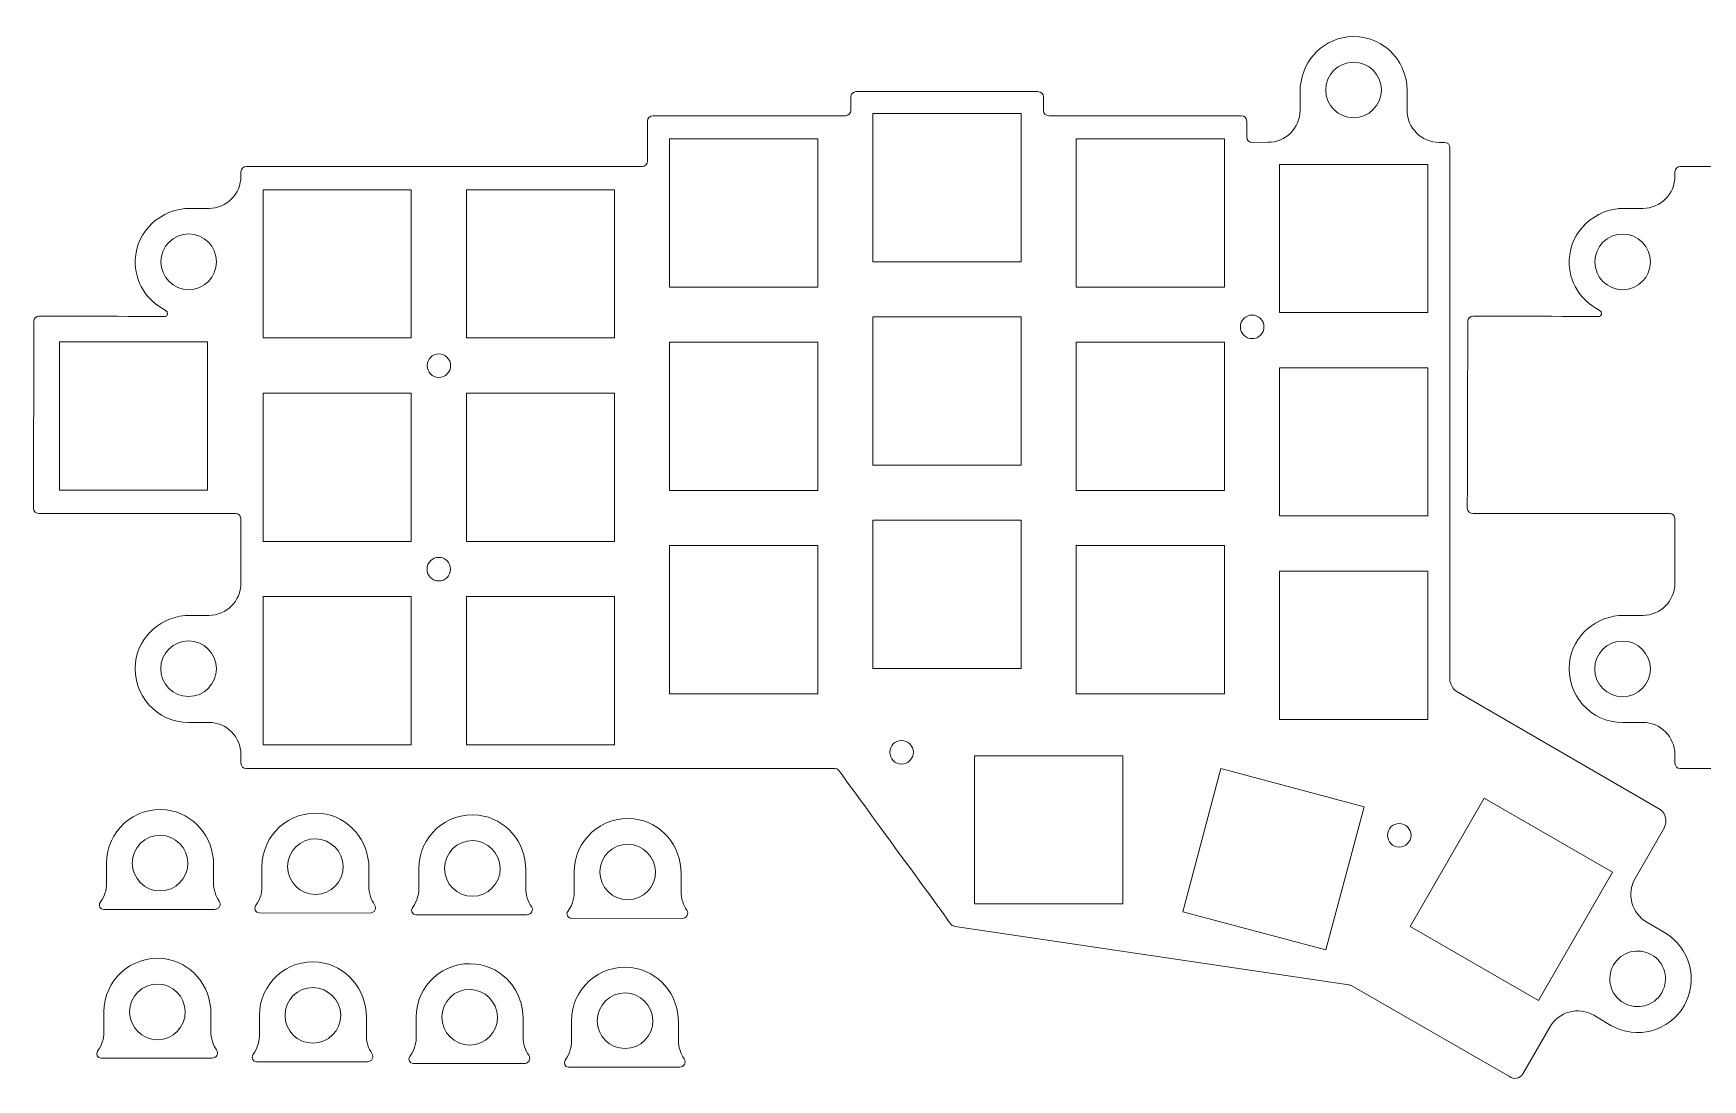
# Model space of a CAD drawing. Header units: inches. Extents: x -145 to 145, y -99 to 99.
# Drawn here: x -144.7 to 11.3, y 1.5 to 99.2 of the extents above; entities that cross this region are included whole.
import ezdxf

# ---------------------------------------------------------------- set-up
doc = ezdxf.new("R2010")
doc.units = ezdxf.units.IN
doc.header["$MEASUREMENT"] = 0
doc.layers.add('_U+5207_U+65AD_U+30D1_U+30B9', color=7, linetype='Continuous')

# ---------------------------------------------------------------- blocks, each defined once
blk = doc.blocks.new('block 12')
at = {"layer": '_U+5207_U+65AD_U+30D1_U+30B9', "color": 1, "lineweight": 9}
blk.add_open_spline([(-135.48, 21.7), (-135.48, 23.15), (-134.29, 24.32), (-132.84, 24.3), (-131.46, 24.28), (-130.3, 23.12), (-130.28, 21.74), (-130.26, 20.28), (-131.43, 19.1), (-132.88, 19.1), (-134.31, 19.1), (-135.48, 20.26), (-135.48, 21.7), (-135.48, 21.7), (-135.48, 21.7), (-135.48, 21.7)], degree=3, knots=[0, 0, 0, 0, 1, 1, 1, 2, 2, 2, 3, 3, 3, 4, 4, 4, 5, 5, 5, 5], dxfattribs=at)
blk = doc.blocks.new('block 13')
at = {"layer": '_U+5207_U+65AD_U+30D1_U+30B9', "color": 1, "lineweight": 9}
blk.add_open_spline([(-127.77, 17.37), (-127.37, 17.37), (-127.12, 17.82), (-127.35, 18.14), (-127.51, 18.36), (-127.65, 18.62), (-127.74, 18.92), (-127.85, 19.26), (-127.88, 19.56), (-127.88, 19.82), (-127.88, 19.82), (-127.88, 21.57), (-127.88, 21.57), (-127.88, 24.13), (-129.76, 26.39), (-132.31, 26.67), (-135.33, 27), (-137.88, 24.65), (-137.88, 21.7), (-137.88, 21.7), (-137.88, 19.82), (-137.88, 19.82), (-137.88, 19.56), (-137.91, 18.78), (-138.47, 18.02), (-138.47, 18.02), (-138.47, 18.02), (-138.47, 18.02), (-138.68, 17.75), (-138.48, 17.37), (-138.15, 17.37), (-138.15, 17.37), (-127.77, 17.37), (-127.77, 17.37)], degree=3, knots=[0, 0, 0, 0, 1, 1, 1, 2, 2, 2, 3, 3, 3, 4, 4, 4, 5, 5, 5, 6, 6, 6, 7, 7, 7, 8, 8, 8, 9, 9, 9, 10, 10, 10, 11, 11, 11, 11], dxfattribs=at)
blk = doc.blocks.new('block 11')
at = {"layer": '_U+5207_U+65AD_U+30D1_U+30B9'}
for name in ['block 13', 'block 12']:
    blk.add_blockref(name, (0, 0), dxfattribs=at)
blk = doc.blocks.new('block 15')
at = {"layer": '_U+5207_U+65AD_U+30D1_U+30B9', "color": 1, "lineweight": 9}
blk.add_open_spline([(-120.96, 21.37), (-120.96, 22.81), (-119.77, 23.99), (-118.32, 23.97), (-116.94, 23.95), (-115.77, 22.78), (-115.76, 21.4), (-115.74, 19.95), (-116.91, 18.77), (-118.36, 18.77), (-119.79, 18.77), (-120.96, 19.93), (-120.96, 21.37), (-120.96, 21.37), (-120.96, 21.37), (-120.96, 21.37)], degree=3, knots=[0, 0, 0, 0, 1, 1, 1, 2, 2, 2, 3, 3, 3, 4, 4, 4, 5, 5, 5, 5], dxfattribs=at)
blk = doc.blocks.new('block 16')
at = {"layer": '_U+5207_U+65AD_U+30D1_U+30B9', "color": 1, "lineweight": 9}
blk.add_open_spline([(-113.25, 17.03), (-112.85, 17.03), (-112.6, 17.48), (-112.83, 17.81), (-112.99, 18.03), (-113.12, 18.29), (-113.22, 18.59), (-113.33, 18.92), (-113.36, 19.23), (-113.36, 19.48), (-113.36, 19.48), (-113.36, 21.23), (-113.36, 21.23), (-113.36, 23.8), (-115.24, 26.05), (-117.79, 26.33), (-120.8, 26.67), (-123.36, 24.31), (-123.36, 21.37), (-123.36, 21.37), (-123.36, 19.48), (-123.36, 19.48), (-123.36, 19.23), (-123.39, 18.44), (-123.95, 17.69), (-123.95, 17.69), (-123.95, 17.69), (-123.95, 17.69), (-124.15, 17.42), (-123.96, 17.04), (-123.63, 17.04), (-123.63, 17.04), (-113.25, 17.03), (-113.25, 17.03)], degree=3, knots=[0, 0, 0, 0, 1, 1, 1, 2, 2, 2, 3, 3, 3, 4, 4, 4, 5, 5, 5, 6, 6, 6, 7, 7, 7, 8, 8, 8, 9, 9, 9, 10, 10, 10, 11, 11, 11, 11], dxfattribs=at)
blk = doc.blocks.new('block 14')
at = {"layer": '_U+5207_U+65AD_U+30D1_U+30B9'}
for name in ['block 16', 'block 15']:
    blk.add_blockref(name, (0, 0), dxfattribs=at)
blk = doc.blocks.new('block 18')
at = {"layer": '_U+5207_U+65AD_U+30D1_U+30B9', "color": 1, "lineweight": 9}
blk.add_open_spline([(-106.29, 21.2), (-106.29, 22.65), (-105.11, 23.82), (-103.66, 23.8), (-102.27, 23.78), (-101.11, 22.62), (-101.09, 21.24), (-101.07, 19.78), (-102.24, 18.6), (-103.69, 18.6), (-105.13, 18.6), (-106.29, 19.76), (-106.29, 21.2), (-106.29, 21.2), (-106.29, 21.2), (-106.29, 21.2)], degree=3, knots=[0, 0, 0, 0, 1, 1, 1, 2, 2, 2, 3, 3, 3, 4, 4, 4, 5, 5, 5, 5], dxfattribs=at)
blk = doc.blocks.new('block 19')
at = {"layer": '_U+5207_U+65AD_U+30D1_U+30B9', "color": 1, "lineweight": 9}
blk.add_open_spline([(-98.58, 16.87), (-98.19, 16.87), (-97.94, 17.32), (-98.17, 17.64), (-98.32, 17.86), (-98.46, 18.12), (-98.56, 18.42), (-98.66, 18.75), (-98.69, 19.06), (-98.69, 19.31), (-98.69, 19.31), (-98.69, 21.07), (-98.69, 21.07), (-98.69, 23.63), (-100.57, 25.89), (-103.12, 26.17), (-106.14, 26.5), (-108.69, 24.15), (-108.69, 21.2), (-108.69, 21.2), (-108.69, 19.32), (-108.69, 19.32), (-108.69, 19.06), (-108.73, 18.28), (-109.29, 17.52), (-109.29, 17.52), (-109.29, 17.52), (-109.29, 17.52), (-109.49, 17.25), (-109.3, 16.87), (-108.96, 16.87), (-108.96, 16.87), (-98.58, 16.87), (-98.58, 16.87)], degree=3, knots=[0, 0, 0, 0, 1, 1, 1, 2, 2, 2, 3, 3, 3, 4, 4, 4, 5, 5, 5, 6, 6, 6, 7, 7, 7, 8, 8, 8, 9, 9, 9, 10, 10, 10, 11, 11, 11, 11], dxfattribs=at)
blk = doc.blocks.new('block 17')
at = {"layer": '_U+5207_U+65AD_U+30D1_U+30B9'}
for name in ['block 19', 'block 18']:
    blk.add_blockref(name, (0, 0), dxfattribs=at)
blk = doc.blocks.new('block 21')
at = {"layer": '_U+5207_U+65AD_U+30D1_U+30B9', "color": 1, "lineweight": 9}
blk.add_open_spline([(-91.77, 20.87), (-91.77, 22.31), (-90.58, 23.49), (-89.13, 23.46), (-87.75, 23.45), (-86.59, 22.28), (-86.57, 20.9), (-86.55, 19.45), (-87.72, 18.27), (-89.17, 18.27), (-90.6, 18.27), (-91.77, 19.43), (-91.77, 20.87), (-91.77, 20.87), (-91.77, 20.87), (-91.77, 20.87)], degree=3, knots=[0, 0, 0, 0, 1, 1, 1, 2, 2, 2, 3, 3, 3, 4, 4, 4, 5, 5, 5, 5], dxfattribs=at)
blk = doc.blocks.new('block 22')
at = {"layer": '_U+5207_U+65AD_U+30D1_U+30B9', "color": 1, "lineweight": 9}
blk.add_open_spline([(-84.06, 16.53), (-83.66, 16.53), (-83.41, 16.98), (-83.64, 17.31), (-83.8, 17.53), (-83.94, 17.79), (-84.03, 18.09), (-84.14, 18.42), (-84.17, 18.73), (-84.17, 18.98), (-84.17, 18.98), (-84.17, 20.73), (-84.17, 20.73), (-84.17, 23.3), (-86.05, 25.55), (-88.6, 25.83), (-91.62, 26.17), (-94.17, 23.81), (-94.17, 20.87), (-94.17, 20.87), (-94.17, 18.98), (-94.17, 18.98), (-94.17, 18.73), (-94.2, 17.94), (-94.76, 17.19), (-94.76, 17.19), (-94.76, 17.19), (-94.76, 17.19), (-94.97, 16.92), (-94.77, 16.54), (-94.44, 16.54), (-94.44, 16.54), (-84.06, 16.53), (-84.06, 16.53)], degree=3, knots=[0, 0, 0, 0, 1, 1, 1, 2, 2, 2, 3, 3, 3, 4, 4, 4, 5, 5, 5, 6, 6, 6, 7, 7, 7, 8, 8, 8, 9, 9, 9, 10, 10, 10, 11, 11, 11, 11], dxfattribs=at)
blk = doc.blocks.new('block 20')
at = {"layer": '_U+5207_U+65AD_U+30D1_U+30B9'}
for name in ['block 22', 'block 21']:
    blk.add_blockref(name, (0, 0), dxfattribs=at)
blk = doc.blocks.new('block 24')
at = {"layer": '_U+5207_U+65AD_U+30D1_U+30B9', "color": 1, "lineweight": 9}
blk.add_open_spline([(-135.73, 7.8), (-135.73, 9.25), (-134.54, 10.42), (-133.09, 10.4), (-131.71, 10.38), (-130.55, 9.22), (-130.53, 7.84), (-130.51, 6.39), (-131.68, 5.2), (-133.13, 5.2), (-134.56, 5.2), (-135.73, 6.37), (-135.73, 7.8), (-135.73, 7.8), (-135.73, 7.8), (-135.73, 7.8)], degree=3, knots=[0, 0, 0, 0, 1, 1, 1, 2, 2, 2, 3, 3, 3, 4, 4, 4, 5, 5, 5, 5], dxfattribs=at)
blk = doc.blocks.new('block 25')
at = {"layer": '_U+5207_U+65AD_U+30D1_U+30B9', "color": 1, "lineweight": 9}
blk.add_open_spline([(-128.02, 3.47), (-127.62, 3.47), (-127.37, 3.92), (-127.6, 4.24), (-127.76, 4.47), (-127.9, 4.73), (-127.99, 5.02), (-128.1, 5.36), (-128.13, 5.66), (-128.13, 5.92), (-128.13, 5.92), (-128.13, 7.67), (-128.13, 7.67), (-128.13, 10.24), (-130.01, 12.49), (-132.56, 12.77), (-135.58, 13.1), (-138.13, 10.75), (-138.13, 7.8), (-138.13, 7.8), (-138.13, 5.92), (-138.13, 5.92), (-138.13, 5.66), (-138.16, 4.88), (-138.72, 4.12), (-138.72, 4.12), (-138.72, 4.12), (-138.72, 4.12), (-138.92, 3.86), (-138.73, 3.47), (-138.4, 3.47), (-138.4, 3.47), (-128.02, 3.47), (-128.02, 3.47)], degree=3, knots=[0, 0, 0, 0, 1, 1, 1, 2, 2, 2, 3, 3, 3, 4, 4, 4, 5, 5, 5, 6, 6, 6, 7, 7, 7, 8, 8, 8, 9, 9, 9, 10, 10, 10, 11, 11, 11, 11], dxfattribs=at)
blk = doc.blocks.new('block 23')
at = {"layer": '_U+5207_U+65AD_U+30D1_U+30B9'}
for name in ['block 25', 'block 24']:
    blk.add_blockref(name, (0, 0), dxfattribs=at)
blk = doc.blocks.new('block 27')
at = {"layer": '_U+5207_U+65AD_U+30D1_U+30B9', "color": 1, "lineweight": 9}
blk.add_open_spline([(-121.2, 7.47), (-121.2, 8.92), (-120.02, 10.09), (-118.57, 10.07), (-117.19, 10.05), (-116.02, 8.89), (-116, 7.5), (-115.98, 6.05), (-117.16, 4.87), (-118.6, 4.87), (-120.04, 4.87), (-121.2, 6.03), (-121.2, 7.47), (-121.2, 7.47), (-121.2, 7.47), (-121.2, 7.47)], degree=3, knots=[0, 0, 0, 0, 1, 1, 1, 2, 2, 2, 3, 3, 3, 4, 4, 4, 5, 5, 5, 5], dxfattribs=at)
blk = doc.blocks.new('block 28')
at = {"layer": '_U+5207_U+65AD_U+30D1_U+30B9', "color": 1, "lineweight": 9}
blk.add_open_spline([(-113.5, 3.14), (-113.1, 3.14), (-112.85, 3.58), (-113.08, 3.91), (-113.24, 4.13), (-113.37, 4.39), (-113.47, 4.69), (-113.58, 5.02), (-113.6, 5.33), (-113.6, 5.58), (-113.6, 5.58), (-113.6, 7.34), (-113.6, 7.34), (-113.6, 9.9), (-115.48, 12.15), (-118.04, 12.44), (-121.05, 12.77), (-123.6, 10.42), (-123.6, 7.47), (-123.6, 7.47), (-123.6, 5.59), (-123.6, 5.59), (-123.6, 5.33), (-123.64, 4.54), (-124.2, 3.79), (-124.2, 3.79), (-124.2, 3.79), (-124.2, 3.79), (-124.4, 3.52), (-124.21, 3.14), (-123.87, 3.14), (-123.87, 3.14), (-113.5, 3.14), (-113.5, 3.14)], degree=3, knots=[0, 0, 0, 0, 1, 1, 1, 2, 2, 2, 3, 3, 3, 4, 4, 4, 5, 5, 5, 6, 6, 6, 7, 7, 7, 8, 8, 8, 9, 9, 9, 10, 10, 10, 11, 11, 11, 11], dxfattribs=at)
blk = doc.blocks.new('block 26')
at = {"layer": '_U+5207_U+65AD_U+30D1_U+30B9'}
for name in ['block 28', 'block 27']:
    blk.add_blockref(name, (0, 0), dxfattribs=at)
blk = doc.blocks.new('block 30')
at = {"layer": '_U+5207_U+65AD_U+30D1_U+30B9', "color": 1, "lineweight": 9}
blk.add_open_spline([(-106.54, 7.3), (-106.54, 8.75), (-105.36, 9.92), (-103.9, 9.9), (-102.52, 9.88), (-101.36, 8.72), (-101.34, 7.34), (-101.32, 5.88), (-102.49, 4.7), (-103.94, 4.7), (-105.38, 4.7), (-106.54, 5.86), (-106.54, 7.3), (-106.54, 7.3), (-106.54, 7.3), (-106.54, 7.3)], degree=3, knots=[0, 0, 0, 0, 1, 1, 1, 2, 2, 2, 3, 3, 3, 4, 4, 4, 5, 5, 5, 5], dxfattribs=at)
blk = doc.blocks.new('block 31')
at = {"layer": '_U+5207_U+65AD_U+30D1_U+30B9', "color": 1, "lineweight": 9}
blk.add_open_spline([(-98.83, 2.97), (-98.43, 2.97), (-98.19, 3.42), (-98.42, 3.74), (-98.57, 3.97), (-98.71, 4.22), (-98.81, 4.52), (-98.91, 4.86), (-98.94, 5.16), (-98.94, 5.42), (-98.94, 5.42), (-98.94, 7.17), (-98.94, 7.17), (-98.94, 9.74), (-100.82, 11.99), (-103.37, 12.27), (-106.39, 12.6), (-108.94, 10.25), (-108.94, 7.3), (-108.94, 7.3), (-108.94, 5.42), (-108.94, 5.42), (-108.94, 5.16), (-108.97, 4.38), (-109.54, 3.62), (-109.54, 3.62), (-109.54, 3.62), (-109.54, 3.62), (-109.74, 3.35), (-109.55, 2.97), (-109.21, 2.97), (-109.21, 2.97), (-98.83, 2.97), (-98.83, 2.97)], degree=3, knots=[0, 0, 0, 0, 1, 1, 1, 2, 2, 2, 3, 3, 3, 4, 4, 4, 5, 5, 5, 6, 6, 6, 7, 7, 7, 8, 8, 8, 9, 9, 9, 10, 10, 10, 11, 11, 11, 11], dxfattribs=at)
blk = doc.blocks.new('block 29')
at = {"layer": '_U+5207_U+65AD_U+30D1_U+30B9'}
for name in ['block 31', 'block 30']:
    blk.add_blockref(name, (0, 0), dxfattribs=at)
blk = doc.blocks.new('block 33')
at = {"layer": '_U+5207_U+65AD_U+30D1_U+30B9', "color": 1, "lineweight": 9}
blk.add_open_spline([(-92.02, 6.97), (-92.02, 8.41), (-90.83, 9.59), (-89.38, 9.57), (-88, 9.55), (-86.84, 8.38), (-86.82, 7), (-86.8, 5.55), (-87.97, 4.37), (-89.42, 4.37), (-90.85, 4.37), (-92.02, 5.53), (-92.02, 6.97), (-92.02, 6.97), (-92.02, 6.97), (-92.02, 6.97)], degree=3, knots=[0, 0, 0, 0, 1, 1, 1, 2, 2, 2, 3, 3, 3, 4, 4, 4, 5, 5, 5, 5], dxfattribs=at)
blk = doc.blocks.new('block 34')
at = {"layer": '_U+5207_U+65AD_U+30D1_U+30B9', "color": 1, "lineweight": 9}
blk.add_open_spline([(-84.31, 2.63), (-83.91, 2.63), (-83.66, 3.08), (-83.89, 3.41), (-84.05, 3.63), (-84.19, 3.89), (-84.28, 4.19), (-84.39, 4.52), (-84.42, 4.83), (-84.42, 5.08), (-84.42, 5.08), (-84.42, 6.84), (-84.42, 6.84), (-84.42, 9.4), (-86.3, 11.65), (-88.85, 11.94), (-91.86, 12.27), (-94.42, 9.92), (-94.42, 6.97), (-94.42, 6.97), (-94.42, 5.08), (-94.42, 5.08), (-94.42, 4.83), (-94.45, 4.04), (-95.01, 3.29), (-95.01, 3.29), (-95.01, 3.29), (-95.01, 3.29), (-95.21, 3.02), (-95.02, 2.64), (-94.69, 2.64), (-94.69, 2.64), (-84.31, 2.63), (-84.31, 2.63)], degree=3, knots=[0, 0, 0, 0, 1, 1, 1, 2, 2, 2, 3, 3, 3, 4, 4, 4, 5, 5, 5, 6, 6, 6, 7, 7, 7, 8, 8, 8, 9, 9, 9, 10, 10, 10, 11, 11, 11, 11], dxfattribs=at)
blk = doc.blocks.new('block 32')
at = {"layer": '_U+5207_U+65AD_U+30D1_U+30B9'}
for name in ['block 34', 'block 33']:
    blk.add_blockref(name, (0, 0), dxfattribs=at)
blk = doc.blocks.new('block 10')
at = {"layer": '_U+5207_U+65AD_U+30D1_U+30B9'}
for name in ['block 11', 'block 14', 'block 17', 'block 20', 'block 23', 'block 26', 'block 29', 'block 32']:
    blk.add_blockref(name, (0, 0), dxfattribs=at)
blk = doc.blocks.new('block 36')
at = {"layer": '_U+5207_U+65AD_U+30D1_U+30B9', "color": 1, "lineweight": 9}
blk.add_open_spline([(-31.9, 71.8), (-31.9, 72.4), (-31.4, 72.9), (-30.8, 72.9), (-30.19, 72.9), (-29.7, 72.4), (-29.7, 71.8), (-29.7, 71.19), (-30.19, 70.7), (-30.8, 70.7), (-31.4, 70.7), (-31.9, 71.19), (-31.9, 71.8), (-31.9, 71.8), (-31.9, 71.8), (-31.9, 71.8)], degree=3, knots=[0, 0, 0, 0, 1, 1, 1, 2, 2, 2, 3, 3, 3, 4, 4, 4, 5, 5, 5, 5], dxfattribs=at)
blk = doc.blocks.new('block 37')
at = {"layer": '_U+5207_U+65AD_U+30D1_U+30B9', "color": 1, "lineweight": 9}
blk.add_open_spline([(-107.92, 68.17), (-107.92, 68.78), (-107.43, 69.27), (-106.82, 69.27), (-106.21, 69.27), (-105.72, 68.78), (-105.72, 68.17), (-105.72, 67.57), (-106.21, 67.07), (-106.82, 67.07), (-107.43, 67.07), (-107.92, 67.57), (-107.92, 68.17), (-107.92, 68.17), (-107.92, 68.17), (-107.92, 68.17)], degree=3, knots=[0, 0, 0, 0, 1, 1, 1, 2, 2, 2, 3, 3, 3, 4, 4, 4, 5, 5, 5, 5], dxfattribs=at)
blk = doc.blocks.new('block 38')
at = {"layer": '_U+5207_U+65AD_U+30D1_U+30B9', "color": 1, "lineweight": 9}
blk.add_open_spline([(-107.93, 49.16), (-107.93, 49.77), (-107.43, 50.26), (-106.83, 50.26), (-106.22, 50.26), (-105.73, 49.77), (-105.73, 49.16), (-105.73, 48.55), (-106.22, 48.06), (-106.83, 48.06), (-107.43, 48.06), (-107.93, 48.55), (-107.93, 49.16), (-107.93, 49.16), (-107.93, 49.16), (-107.93, 49.16)], degree=3, knots=[0, 0, 0, 0, 1, 1, 1, 2, 2, 2, 3, 3, 3, 4, 4, 4, 5, 5, 5, 5], dxfattribs=at)
blk = doc.blocks.new('block 39')
at = {"layer": '_U+5207_U+65AD_U+30D1_U+30B9', "color": 1, "lineweight": 9}
blk.add_open_spline([(-18.15, 24.3), (-18.15, 24.9), (-17.66, 25.4), (-17.05, 25.4), (-16.45, 25.4), (-15.95, 24.9), (-15.95, 24.3), (-15.95, 23.69), (-16.45, 23.2), (-17.05, 23.2), (-17.66, 23.2), (-18.15, 23.69), (-18.15, 24.3), (-18.15, 24.3), (-18.15, 24.3), (-18.15, 24.3)], degree=3, knots=[0, 0, 0, 0, 1, 1, 1, 2, 2, 2, 3, 3, 3, 4, 4, 4, 5, 5, 5, 5], dxfattribs=at)
blk = doc.blocks.new('block 40')
at = {"layer": '_U+5207_U+65AD_U+30D1_U+30B9', "color": 1, "lineweight": 9}
blk.add_open_spline([(-64.67, 32.05), (-64.67, 32.66), (-64.18, 33.15), (-63.57, 33.15), (-62.97, 33.15), (-62.47, 32.66), (-62.47, 32.05), (-62.47, 31.44), (-62.97, 30.95), (-63.57, 30.95), (-64.18, 30.95), (-64.67, 31.44), (-64.67, 32.05), (-64.67, 32.05), (-64.67, 32.05), (-64.67, 32.05)], degree=3, knots=[0, 0, 0, 0, 1, 1, 1, 2, 2, 2, 3, 3, 3, 4, 4, 4, 5, 5, 5, 5], dxfattribs=at)
blk = doc.blocks.new('block 41')
at = {"layer": '_U+5207_U+65AD_U+30D1_U+30B9', "color": 1, "lineweight": 9}
blk.add_lwpolyline([(-123.25, 84.61), (-123.25, 70.76), (-109.4, 70.76), (-109.4, 84.61), (-123.25, 84.61)], dxfattribs=at)
blk = doc.blocks.new('block 42')
at = {"layer": '_U+5207_U+65AD_U+30D1_U+30B9', "color": 1, "lineweight": 9}
blk.add_lwpolyline([(-123.25, 65.61), (-123.25, 51.76), (-109.4, 51.76), (-109.4, 65.61), (-123.25, 65.61)], dxfattribs=at)
blk = doc.blocks.new('block 43')
at = {"layer": '_U+5207_U+65AD_U+30D1_U+30B9', "color": 1, "lineweight": 9}
blk.add_lwpolyline([(-123.25, 46.61), (-123.25, 32.75), (-109.4, 32.75), (-109.4, 46.61), (-123.25, 46.61)], dxfattribs=at)
blk = doc.blocks.new('block 44')
at = {"layer": '_U+5207_U+65AD_U+30D1_U+30B9', "color": 1, "lineweight": 9}
blk.add_lwpolyline([(-104.25, 84.61), (-104.25, 70.76), (-90.4, 70.76), (-90.4, 84.61), (-104.25, 84.61)], dxfattribs=at)
blk = doc.blocks.new('block 45')
at = {"layer": '_U+5207_U+65AD_U+30D1_U+30B9', "color": 1, "lineweight": 9}
blk.add_lwpolyline([(-104.25, 65.61), (-104.25, 51.76), (-90.4, 51.76), (-90.4, 65.61), (-104.25, 65.61)], dxfattribs=at)
blk = doc.blocks.new('block 46')
at = {"layer": '_U+5207_U+65AD_U+30D1_U+30B9', "color": 1, "lineweight": 9}
blk.add_lwpolyline([(-104.25, 46.61), (-104.25, 32.75), (-90.4, 32.75), (-90.4, 46.61), (-104.25, 46.61)], dxfattribs=at)
blk = doc.blocks.new('block 47')
at = {"layer": '_U+5207_U+65AD_U+30D1_U+30B9', "color": 1, "lineweight": 9}
blk.add_lwpolyline([(-85.25, 89.36), (-85.25, 75.51), (-71.4, 75.51), (-71.4, 89.36), (-85.25, 89.36)], dxfattribs=at)
blk = doc.blocks.new('block 48')
at = {"layer": '_U+5207_U+65AD_U+30D1_U+30B9', "color": 1, "lineweight": 9}
blk.add_lwpolyline([(-85.25, 70.36), (-85.25, 56.51), (-71.4, 56.51), (-71.4, 70.36), (-85.25, 70.36)], dxfattribs=at)
blk = doc.blocks.new('block 49')
at = {"layer": '_U+5207_U+65AD_U+30D1_U+30B9', "color": 1, "lineweight": 9}
blk.add_lwpolyline([(-85.25, 51.36), (-85.25, 37.5), (-71.4, 37.5), (-71.4, 51.36), (-85.25, 51.36)], dxfattribs=at)
blk = doc.blocks.new('block 50')
at = {"layer": '_U+5207_U+65AD_U+30D1_U+30B9', "color": 1, "lineweight": 9}
blk.add_lwpolyline([(-66.25, 91.73), (-66.25, 77.88), (-52.4, 77.88), (-52.4, 91.73), (-66.25, 91.73)], dxfattribs=at)
blk = doc.blocks.new('block 51')
at = {"layer": '_U+5207_U+65AD_U+30D1_U+30B9', "color": 1, "lineweight": 9}
blk.add_lwpolyline([(-66.25, 72.73), (-66.25, 58.88), (-52.4, 58.88), (-52.4, 72.73), (-66.25, 72.73)], dxfattribs=at)
blk = doc.blocks.new('block 52')
at = {"layer": '_U+5207_U+65AD_U+30D1_U+30B9', "color": 1, "lineweight": 9}
blk.add_lwpolyline([(-66.25, 53.73), (-66.25, 39.88), (-52.4, 39.88), (-52.4, 53.73), (-66.25, 53.73)], dxfattribs=at)
blk = doc.blocks.new('block 53')
at = {"layer": '_U+5207_U+65AD_U+30D1_U+30B9', "color": 1, "lineweight": 9}
blk.add_lwpolyline([(-47.25, 89.36), (-47.25, 75.51), (-33.4, 75.51), (-33.4, 89.36), (-47.25, 89.36)], dxfattribs=at)
blk = doc.blocks.new('block 54')
at = {"layer": '_U+5207_U+65AD_U+30D1_U+30B9', "color": 1, "lineweight": 9}
blk.add_lwpolyline([(-47.25, 70.36), (-47.25, 56.51), (-33.4, 56.51), (-33.4, 70.36), (-47.25, 70.36)], dxfattribs=at)
blk = doc.blocks.new('block 55')
at = {"layer": '_U+5207_U+65AD_U+30D1_U+30B9', "color": 1, "lineweight": 9}
blk.add_lwpolyline([(-47.25, 51.36), (-47.25, 37.5), (-33.4, 37.5), (-33.4, 51.36), (-47.25, 51.36)], dxfattribs=at)
blk = doc.blocks.new('block 56')
at = {"layer": '_U+5207_U+65AD_U+30D1_U+30B9', "color": 1, "lineweight": 9}
blk.add_lwpolyline([(-28.25, 86.98), (-28.25, 73.13), (-14.39, 73.13), (-14.39, 86.98), (-28.25, 86.98)], dxfattribs=at)
blk = doc.blocks.new('block 57')
at = {"layer": '_U+5207_U+65AD_U+30D1_U+30B9', "color": 1, "lineweight": 9}
blk.add_lwpolyline([(-28.25, 67.98), (-28.25, 54.13), (-14.39, 54.13), (-14.39, 67.98), (-28.25, 67.98)], dxfattribs=at)
blk = doc.blocks.new('block 58')
at = {"layer": '_U+5207_U+65AD_U+30D1_U+30B9', "color": 1, "lineweight": 9}
blk.add_lwpolyline([(-28.25, 48.98), (-28.25, 35.13), (-14.39, 35.13), (-14.39, 48.98), (-28.25, 48.98)], dxfattribs=at)
blk = doc.blocks.new('block 59')
at = {"layer": '_U+5207_U+65AD_U+30D1_U+30B9', "color": 1, "lineweight": 9}
blk.add_lwpolyline([(-56.75, 31.73), (-56.75, 17.88), (-42.9, 17.88), (-42.9, 31.73), (-56.75, 31.73)], dxfattribs=at)
blk = doc.blocks.new('block 60')
at = {"layer": '_U+5207_U+65AD_U+30D1_U+30B9', "color": 1, "lineweight": 9}
blk.add_lwpolyline([(-33.72, 30.53), (-37.29, 17.15), (-23.91, 13.58), (-20.34, 26.96), (-33.72, 30.53)], dxfattribs=at)
blk = doc.blocks.new('block 61')
at = {"layer": '_U+5207_U+65AD_U+30D1_U+30B9', "color": 1, "lineweight": 9}
blk.add_lwpolyline([(-9.11, 27.77), (-16.02, 15.77), (-4.02, 8.85), (2.89, 20.85), (-9.11, 27.77)], dxfattribs=at)
blk = doc.blocks.new('block 62')
at = {"layer": '_U+5207_U+65AD_U+30D1_U+30B9', "color": 1, "lineweight": 9}
blk.add_open_spline([(-23.92, 93.93), (-23.92, 95.37), (-22.76, 96.53), (-21.32, 96.53), (-19.88, 96.53), (-18.72, 95.37), (-18.72, 93.93), (-18.72, 92.5), (-19.88, 91.33), (-21.32, 91.33), (-22.76, 91.33), (-23.92, 92.5), (-23.92, 93.93), (-23.92, 93.93), (-23.92, 93.93), (-23.92, 93.93)], degree=3, knots=[0, 0, 0, 0, 1, 1, 1, 2, 2, 2, 3, 3, 3, 4, 4, 4, 5, 5, 5, 5], dxfattribs=at)
blk = doc.blocks.new('block 63')
at = {"layer": '_U+5207_U+65AD_U+30D1_U+30B9', "color": 1, "lineweight": 9}
blk.add_open_spline([(-130.21, 75.28), (-131.64, 75.28), (-132.81, 76.45), (-132.81, 77.88), (-132.81, 79.32), (-131.64, 80.48), (-130.21, 80.48), (-128.77, 80.48), (-127.61, 79.32), (-127.61, 77.88), (-127.61, 76.45), (-128.77, 75.28), (-130.21, 75.28), (-130.21, 75.28), (-130.21, 75.28), (-130.21, 75.28)], degree=3, knots=[0, 0, 0, 0, 1, 1, 1, 2, 2, 2, 3, 3, 3, 4, 4, 4, 5, 5, 5, 5], dxfattribs=at)
blk = doc.blocks.new('block 64')
at = {"layer": '_U+5207_U+65AD_U+30D1_U+30B9', "color": 1, "lineweight": 9}
blk.add_open_spline([(6.53, 13.14), (7.78, 12.42), (8.2, 10.83), (7.48, 9.58), (6.77, 8.34), (5.18, 7.92), (3.93, 8.63), (2.69, 9.35), (2.26, 10.94), (2.98, 12.18), (3.7, 13.43), (5.29, 13.85), (6.53, 13.14), (6.53, 13.14), (6.53, 13.14), (6.53, 13.14)], degree=3, knots=[0, 0, 0, 0, 1, 1, 1, 2, 2, 2, 3, 3, 3, 4, 4, 4, 5, 5, 5, 5], dxfattribs=at)
blk = doc.blocks.new('block 65')
at = {"layer": '_U+5207_U+65AD_U+30D1_U+30B9', "color": 1, "lineweight": 9}
blk.add_open_spline([(-130.22, 37.26), (-131.65, 37.26), (-132.82, 38.42), (-132.82, 39.86), (-132.82, 41.29), (-131.65, 42.46), (-130.22, 42.46), (-128.78, 42.46), (-127.62, 41.29), (-127.62, 39.86), (-127.62, 38.42), (-128.78, 37.26), (-130.22, 37.26), (-130.22, 37.26), (-130.22, 37.26), (-130.22, 37.26)], degree=3, knots=[0, 0, 0, 0, 1, 1, 1, 2, 2, 2, 3, 3, 3, 4, 4, 4, 5, 5, 5, 5], dxfattribs=at)
blk = doc.blocks.new('block 66')
at = {"layer": '_U+5207_U+65AD_U+30D1_U+30B9', "color": 1, "lineweight": 9}
blk.add_lwpolyline([(-142.29, 70.39), (-142.29, 56.54), (-128.44, 56.54), (-128.44, 70.39), (-142.29, 70.39)], dxfattribs=at)
blk = doc.blocks.new('block 35')
at = {"layer": '_U+5207_U+65AD_U+30D1_U+30B9', "color": 1, "lineweight": 9}
for points in [[(-26.32, 93.93), (-26.32, 93.93)], [(-27.78, 89.05), (-27.78, 89.05)], [(-14.86, 89.05), (-14.86, 89.05)], [(7.78, 24.98), (7.78, 24.98)]]:
    blk.add_lwpolyline(points, dxfattribs=at)
blk.add_open_spline([(7.72, 25.01), (8.03, 25.6), (7.87, 26.32), (7.34, 26.71), (7.34, 26.71), (-11.74, 37.75), (-11.74, 37.75), (-12.03, 38.01), (-12.23, 38.36), (-12.32, 38.74), (-12.32, 38.74), (-12.31, 87.29), (-12.31, 87.29), (-12.31, 87.29), (-12.31, 87.3), (-12.31, 87.3), (-12.31, 87.3), (-12.31, 88.53), (-12.31, 88.53), (-12.31, 88.81), (-12.54, 89.03), (-12.82, 89.03), (-12.82, 89.03), (-13.31, 89.03), (-13.31, 89.03), (-14.97, 89.04), (-16.32, 90.38), (-16.32, 92.04), (-16.32, 92.04), (-16.32, 93.92), (-16.32, 93.92), (-16.32, 96.87), (-18.87, 99.22), (-21.88, 98.89), (-24.43, 98.61), (-26.32, 96.35), (-26.32, 93.78), (-26.32, 93.78), (-26.32, 92.04), (-26.32, 92.04), (-26.32, 90.38), (-27.66, 89.04), (-29.32, 89.04), (-29.32, 89.04), (-30.8, 89.03), (-30.8, 89.03), (-31.08, 89.03), (-31.31, 89.26), (-31.31, 89.54), (-31.31, 89.54), (-31.31, 91.03), (-31.31, 91.03), (-31.31, 91.31), (-31.54, 91.53), (-31.82, 91.53), (-31.82, 91.53), (-49.81, 91.53), (-49.81, 91.53), (-50.09, 91.53), (-50.31, 91.76), (-50.31, 92.04), (-50.31, 92.04), (-50.31, 93.28), (-50.31, 93.28), (-50.31, 93.56), (-50.54, 93.78), (-50.82, 93.78), (-50.82, 93.78), (-67.81, 93.78), (-67.81, 93.78), (-68.09, 93.78), (-68.31, 93.56), (-68.31, 93.28), (-68.31, 93.28), (-68.31, 92.04), (-68.31, 92.04), (-68.31, 91.76), (-68.54, 91.53), (-68.82, 91.53), (-68.82, 91.53), (-86.81, 91.53), (-86.81, 91.53), (-87.09, 91.53), (-87.32, 91.31), (-87.32, 91.03), (-87.32, 91.03), (-87.32, 87.29), (-87.32, 87.29), (-87.32, 87.01), (-87.54, 86.78), (-87.82, 86.78), (-87.82, 86.78), (-105.82, 86.78), (-105.82, 86.78), (-105.82, 86.78), (-107.82, 86.78), (-107.82, 86.78), (-107.82, 86.78), (-124.81, 86.78), (-124.81, 86.78), (-125.09, 86.78), (-125.32, 86.56), (-125.32, 86.28), (-125.32, 86.28), (-125.32, 85.88), (-125.32, 85.88), (-125.32, 84.21), (-126.66, 82.87), (-128.33, 82.87), (-128.33, 82.87), (-130.05, 82.87), (-130.05, 82.87), (-132.77, 82.87), (-135.1, 80.77), (-135.2, 78.06), (-135.28, 76), (-134.11, 74.21), (-132.39, 73.37), (-132.01, 73.18), (-132.22, 72.77), (-132.38, 72.77), (-134.18, 72.78), (-143.97, 72.8), (-144.2, 72.81), (-144.45, 72.81), (-144.67, 72.63), (-144.68, 72.32), (-144.68, 69.47), (-144.72, 55.04), (-144.72, 54.85), (-144.72, 54.55), (-144.43, 54.36), (-144.19, 54.36), (-143.95, 54.36), (-125.81, 54.37), (-125.81, 54.37), (-125.81, 54.37), (-126.01, 54.37), (-125.81, 54.36), (-125.6, 54.36), (-125.34, 54.18), (-125.33, 53.93), (-125.32, 53.55), (-125.33, 53.92), (-125.33, 53.92), (-125.33, 53.92), (-125.33, 47.84), (-125.33, 47.84), (-125.33, 46.19), (-126.67, 44.84), (-128.33, 44.84), (-128.33, 44.84), (-130.07, 44.84), (-130.07, 44.84), (-132.65, 44.84), (-134.9, 42.96), (-135.18, 40.41), (-135.51, 37.39), (-133.16, 34.84), (-130.21, 34.84), (-130.21, 34.84), (-128.33, 34.84), (-128.33, 34.84), (-126.67, 34.84), (-125.33, 33.5), (-125.33, 31.84), (-125.33, 31.84), (-125.32, 31.03), (-125.32, 31.03), (-125.32, 30.75), (-125.09, 30.53), (-124.82, 30.53), (-124.82, 30.53), (-107.82, 30.53), (-107.82, 30.53), (-107.82, 30.53), (-105.82, 30.53), (-105.82, 30.53), (-105.82, 30.53), (-69.81, 30.53), (-69.81, 30.53), (-69.68, 30.53), (-69.55, 30.48), (-69.46, 30.38), (-69.46, 30.39), (-58.91, 15.93), (-58.91, 15.93), (-58.82, 15.84), (-58.69, 15.79), (-58.56, 15.78), (-58.56, 15.78), (-21.77, 10.31), (-21.77, 10.31), (-21.67, 10.29), (-21.58, 10.27), (-21.49, 10.24), (-21.49, 10.24), (-6.74, 1.75), (-6.74, 1.75), (-6.35, 1.47), (-5.8, 1.56), (-5.52, 1.96), (-5.52, 1.96), (-2.99, 6.37), (-2.99, 6.37), (-2.16, 7.82), (-0.31, 8.32), (1.14, 7.48), (1.14, 7.48), (2.74, 6.54), (2.74, 6.54), (5.13, 5.16), (8.19, 5.98), (9.57, 8.37), (10.95, 10.76), (10.13, 13.82), (7.74, 15.2), (7.74, 15.2), (6.09, 16.17), (6.09, 16.17), (4.67, 17), (4.18, 18.82), (5, 20.25), (5, 20.25), (7.73, 25.02), (7.73, 25.02)], degree=3, knots=[0, 0, 0, 0, 1, 1, 1, 2, 2, 2, 3, 3, 3, 4, 4, 4, 5, 5, 5, 6, 6, 6, 7, 7, 7, 8, 8, 8, 9, 9, 9, 10, 10, 10, 11, 11, 11, 12, 12, 12, 13, 13, 13, 14, 14, 14, 15, 15, 15, 16, 16, 16, 17, 17, 17, 18, 18, 18, 19, 19, 19, 20, 20, 20, 21, 21, 21, 22, 22, 22, 23, 23, 23, 24, 24, 24, 25, 25, 25, 26, 26, 26, 27, 27, 27, 28, 28, 28, 29, 29, 29, 30, 30, 30, 31, 31, 31, 32, 32, 32, 33, 33, 33, 34, 34, 34, 35, 35, 35, 36, 36, 36, 37, 37, 37, 38, 38, 38, 39, 39, 39, 40, 40, 40, 41, 41, 41, 42, 42, 42, 43, 43, 43, 44, 44, 44, 45, 45, 45, 46, 46, 46, 47, 47, 47, 48, 48, 48, 49, 49, 49, 50, 50, 50, 51, 51, 51, 52, 52, 52, 53, 53, 53, 54, 54, 54, 55, 55, 55, 56, 56, 56, 57, 57, 57, 58, 58, 58, 59, 59, 59, 60, 60, 60, 61, 61, 61, 62, 62, 62, 63, 63, 63, 64, 64, 64, 65, 65, 65, 66, 66, 66, 67, 67, 67, 68, 68, 68, 69, 69, 69, 70, 70, 70, 71, 71, 71, 72, 72, 72, 73, 73, 73, 74, 74, 74, 75, 75, 75, 75], dxfattribs=at)
at = {"layer": '_U+5207_U+65AD_U+30D1_U+30B9'}
for name in ['block 62', 'block 50', 'block 47', 'block 53', 'block 56', 'block 41', 'block 44', 'block 63', 'block 51', 'block 36', 'block 66', 'block 48', 'block 54', 'block 37', 'block 57', 'block 42', 'block 45', 'block 52', 'block 38', 'block 49', 'block 55', 'block 58', 'block 43', 'block 46', 'block 65', 'block 40', 'block 59', 'block 60', 'block 61', 'block 39', 'block 64']:
    blk.add_blockref(name, (0, 0), dxfattribs=at)
blk = doc.blocks.new('block 69')
at = {"layer": '_U+5207_U+65AD_U+30D1_U+30B9', "color": 1, "lineweight": 9}
blk.add_open_spline([(3.83, 75.27), (2.4, 75.27), (1.23, 76.43), (1.23, 77.87), (1.23, 79.3), (2.4, 80.47), (3.83, 80.47), (5.27, 80.47), (6.43, 79.3), (6.43, 77.87), (6.43, 76.43), (5.27, 75.27), (3.83, 75.27), (3.83, 75.27), (3.83, 75.27), (3.83, 75.27)], degree=3, knots=[0, 0, 0, 0, 1, 1, 1, 2, 2, 2, 3, 3, 3, 4, 4, 4, 5, 5, 5, 5], dxfattribs=at)
blk = doc.blocks.new('block 70')
at = {"layer": '_U+5207_U+65AD_U+30D1_U+30B9', "color": 1, "lineweight": 9}
blk.add_open_spline([(140.57, 13.12), (141.82, 12.4), (142.24, 10.81), (141.52, 9.57), (140.81, 8.33), (139.22, 7.9), (137.97, 8.62), (136.73, 9.34), (136.3, 10.93), (137.02, 12.17), (137.74, 13.41), (139.33, 13.84), (140.57, 13.12), (140.57, 13.12), (140.57, 13.12), (140.57, 13.12)], degree=3, knots=[0, 0, 0, 0, 1, 1, 1, 2, 2, 2, 3, 3, 3, 4, 4, 4, 5, 5, 5, 5], dxfattribs=at)
blk = doc.blocks.new('block 71')
at = {"layer": '_U+5207_U+65AD_U+30D1_U+30B9', "color": 1, "lineweight": 9}
blk.add_open_spline([(69.36, 32.04), (69.36, 32.64), (69.85, 33.14), (70.46, 33.14), (71.07, 33.14), (71.56, 32.64), (71.56, 32.04), (71.56, 31.43), (71.07, 30.94), (70.46, 30.94), (69.85, 30.94), (69.36, 31.43), (69.36, 32.04), (69.36, 32.04), (69.36, 32.04), (69.36, 32.04)], degree=3, knots=[0, 0, 0, 0, 1, 1, 1, 2, 2, 2, 3, 3, 3, 4, 4, 4, 5, 5, 5, 5], dxfattribs=at)
blk = doc.blocks.new('block 72')
at = {"layer": '_U+5207_U+65AD_U+30D1_U+30B9', "color": 1, "lineweight": 9}
blk.add_open_spline([(102.14, 71.78), (102.14, 72.39), (102.63, 72.88), (103.24, 72.88), (103.85, 72.88), (104.34, 72.39), (104.34, 71.78), (104.34, 71.18), (103.85, 70.68), (103.24, 70.68), (102.63, 70.68), (102.14, 71.18), (102.14, 71.78), (102.14, 71.78), (102.14, 71.78), (102.14, 71.78)], degree=3, knots=[0, 0, 0, 0, 1, 1, 1, 2, 2, 2, 3, 3, 3, 4, 4, 4, 5, 5, 5, 5], dxfattribs=at)
blk = doc.blocks.new('block 73')
at = {"layer": '_U+5207_U+65AD_U+30D1_U+30B9', "color": 1, "lineweight": 9}
blk.add_open_spline([(26.12, 68.16), (26.12, 68.77), (26.61, 69.26), (27.22, 69.26), (27.82, 69.26), (28.32, 68.77), (28.32, 68.16), (28.32, 67.55), (27.82, 67.06), (27.22, 67.06), (26.61, 67.06), (26.12, 67.55), (26.12, 68.16), (26.12, 68.16), (26.12, 68.16), (26.12, 68.16)], degree=3, knots=[0, 0, 0, 0, 1, 1, 1, 2, 2, 2, 3, 3, 3, 4, 4, 4, 5, 5, 5, 5], dxfattribs=at)
blk = doc.blocks.new('block 74')
at = {"layer": '_U+5207_U+65AD_U+30D1_U+30B9', "color": 1, "lineweight": 9}
blk.add_open_spline([(26.11, 49.15), (26.11, 49.75), (26.6, 50.25), (27.21, 50.25), (27.82, 50.25), (28.31, 49.75), (28.31, 49.15), (28.31, 48.54), (27.82, 48.05), (27.21, 48.05), (26.6, 48.05), (26.11, 48.54), (26.11, 49.15), (26.11, 49.15), (26.11, 49.15), (26.11, 49.15)], degree=3, knots=[0, 0, 0, 0, 1, 1, 1, 2, 2, 2, 3, 3, 3, 4, 4, 4, 5, 5, 5, 5], dxfattribs=at)
blk = doc.blocks.new('block 75')
at = {"layer": '_U+5207_U+65AD_U+30D1_U+30B9', "color": 1, "lineweight": 9}
blk.add_open_spline([(115.88, 24.28), (115.88, 24.89), (116.37, 25.38), (116.98, 25.38), (117.59, 25.38), (118.08, 24.89), (118.08, 24.28), (118.08, 23.67), (117.59, 23.18), (116.98, 23.18), (116.37, 23.18), (115.88, 23.67), (115.88, 24.28), (115.88, 24.28), (115.88, 24.28), (115.88, 24.28)], degree=3, knots=[0, 0, 0, 0, 1, 1, 1, 2, 2, 2, 3, 3, 3, 4, 4, 4, 5, 5, 5, 5], dxfattribs=at)
blk = doc.blocks.new('block 76')
at = {"layer": '_U+5207_U+65AD_U+30D1_U+30B9', "color": 1, "lineweight": 9}
blk.add_open_spline([(26.11, 49.15), (26.11, 49.75), (26.6, 50.25), (27.21, 50.25), (27.82, 50.25), (28.31, 49.75), (28.31, 49.15), (28.31, 48.54), (27.82, 48.05), (27.21, 48.05), (26.6, 48.05), (26.11, 48.54), (26.11, 49.15), (26.11, 49.15), (26.11, 49.15), (26.11, 49.15)], degree=3, knots=[0, 0, 0, 0, 1, 1, 1, 2, 2, 2, 3, 3, 3, 4, 4, 4, 5, 5, 5, 5], dxfattribs=at)
blk = doc.blocks.new('block 77')
at = {"layer": '_U+5207_U+65AD_U+30D1_U+30B9', "color": 1, "lineweight": 9}
blk.add_open_spline([(3.82, 37.24), (2.39, 37.24), (1.22, 38.41), (1.22, 39.84), (1.22, 41.28), (2.39, 42.44), (3.82, 42.44), (5.26, 42.44), (6.42, 41.28), (6.42, 39.84), (6.42, 38.41), (5.26, 37.24), (3.82, 37.24), (3.82, 37.24), (3.82, 37.24), (3.82, 37.24)], degree=3, knots=[0, 0, 0, 0, 1, 1, 1, 2, 2, 2, 3, 3, 3, 4, 4, 4, 5, 5, 5, 5], dxfattribs=at)
blk = doc.blocks.new('block 68')
at = {"layer": '_U+5207_U+65AD_U+30D1_U+30B9', "color": 1, "lineweight": 9}
blk.add_open_spline([(141.78, 25.02), (141.78, 25.02), (139.05, 20.25), (139.05, 20.25), (138.23, 18.82), (138.72, 17), (140.14, 16.17), (140.14, 16.17), (141.79, 15.2), (141.79, 15.2), (144.18, 13.82), (145, 10.76), (143.62, 8.37), (142.23, 5.98), (139.18, 5.16), (136.79, 6.54), (136.79, 6.54), (135.18, 7.48), (135.18, 7.48), (133.74, 8.32), (131.89, 7.82), (131.06, 6.38), (131.06, 6.38), (128.52, 1.96), (128.52, 1.96), (128.25, 1.56), (127.7, 1.47), (127.31, 1.75), (127.31, 1.75), (112.56, 10.24), (112.56, 10.24), (112.47, 10.27), (112.37, 10.29), (112.28, 10.31), (112.28, 10.31), (75.48, 15.78), (75.48, 15.78), (75.36, 15.79), (75.23, 15.85), (75.13, 15.93), (75.13, 15.93), (64.58, 30.39), (64.59, 30.38), (64.49, 30.48), (64.37, 30.53), (64.23, 30.53), (64.23, 30.53), (28.23, 30.53), (28.23, 30.53), (28.23, 30.53), (26.23, 30.53), (26.23, 30.53), (26.23, 30.53), (9.23, 30.53), (9.23, 30.53), (9.23, 30.53), (9.22, 30.53), (9.22, 30.53), (8.94, 30.53), (8.72, 30.75), (8.72, 31.03), (8.72, 31.03), (8.71, 31.84), (8.71, 31.84), (8.71, 33.5), (7.36, 34.84), (5.71, 34.84), (5.71, 34.84), (3.82, 34.84), (3.82, 34.84), (0.88, 34.84), (-1.47, 37.39), (-1.14, 40.41), (-0.87, 42.96), (1.39, 44.84), (3.96, 44.84), (3.96, 44.84), (5.71, 44.84), (5.71, 44.84), (7.37, 44.84), (8.71, 46.19), (8.71, 47.84), (8.71, 47.84), (8.71, 53.92), (8.71, 53.92), (8.71, 53.92), (8.72, 53.55), (8.71, 53.93), (8.7, 54.18), (8.43, 54.36), (8.23, 54.36), (8.03, 54.37), (8.23, 54.37), (8.23, 54.37), (8.23, 54.37), (-9.91, 54.36), (-10.15, 54.36), (-10.39, 54.36), (-10.69, 54.55), (-10.69, 54.85), (-10.69, 55.04), (-10.65, 69.47), (-10.64, 72.32), (-10.64, 72.63), (-10.41, 72.81), (-10.16, 72.8), (-9.93, 72.8), (-0.14, 72.78), (1.65, 72.77), (1.82, 72.77), (2.02, 73.18), (1.65, 73.37), (-0.07, 74.21), (-1.24, 76), (-1.16, 78.06), (-1.06, 80.77), (1.27, 82.87), (3.98, 82.87), (3.98, 82.87), (5.71, 82.87), (5.71, 82.87), (7.37, 82.87), (8.72, 84.21), (8.72, 85.88), (8.72, 85.88), (8.72, 86.28), (8.72, 86.28), (8.72, 86.56), (8.95, 86.78), (9.23, 86.78), (9.23, 86.78), (9.22, 86.78), (9.22, 86.78), (9.22, 86.78), (26.22, 86.78), (26.22, 86.78), (26.22, 86.78), (28.22, 86.78), (28.22, 86.78), (28.22, 86.78), (46.21, 86.78), (46.21, 86.78), (46.49, 86.78), (46.72, 87.01), (46.72, 87.29), (46.72, 87.29), (46.72, 91.03), (46.72, 91.03), (46.72, 91.31), (46.95, 91.53), (47.23, 91.53), (47.23, 91.53), (65.21, 91.53), (65.21, 91.53), (65.49, 91.53), (65.72, 91.76), (65.72, 92.04), (65.72, 92.04), (65.72, 93.28), (65.72, 93.28), (65.72, 93.56), (65.95, 93.78), (66.23, 93.78), (66.23, 93.78), (83.21, 93.78), (83.21, 93.78), (83.49, 93.78), (83.72, 93.56), (83.72, 93.28), (83.72, 93.28), (83.72, 92.04), (83.72, 92.04), (83.72, 91.76), (83.95, 91.53), (84.23, 91.53), (84.23, 91.53), (102.22, 91.53), (102.22, 91.53), (102.5, 91.53), (102.72, 91.31), (102.72, 91.03), (102.72, 91.03), (102.72, 89.54), (102.72, 89.54), (102.72, 89.26), (102.95, 89.03), (103.23, 89.03), (103.23, 89.03), (104.71, 89.03), (104.71, 89.03), (106.37, 89.04), (107.72, 90.38), (107.72, 92.04), (107.72, 92.04), (107.72, 93.78), (107.72, 93.78), (107.72, 96.35), (109.6, 98.61), (112.16, 98.89), (115.17, 99.22), (117.72, 96.87), (117.72, 93.92), (117.72, 93.92), (117.72, 92.04), (117.72, 92.04), (117.72, 90.38), (119.06, 89.04), (120.72, 89.03), (120.72, 89.03), (121.22, 89.03), (121.22, 89.03), (121.5, 89.03), (121.73, 88.8), (121.72, 88.52), (121.72, 88.52), (121.72, 87.3), (121.72, 87.3), (121.75, 87.03), (121.96, 86.82), (122.22, 86.78), (122.22, 86.78), (141.97, 86.78), (141.97, 86.78), (142.25, 86.78), (142.47, 86.55), (142.47, 86.27), (142.47, 86.27), (142.47, 27.32), (142.47, 27.32), (142.43, 26.5), (142.18, 25.71), (141.76, 25.02)], degree=3, knots=[0, 0, 0, 0, 1, 1, 1, 2, 2, 2, 3, 3, 3, 4, 4, 4, 5, 5, 5, 6, 6, 6, 7, 7, 7, 8, 8, 8, 9, 9, 9, 10, 10, 10, 11, 11, 11, 12, 12, 12, 13, 13, 13, 14, 14, 14, 15, 15, 15, 16, 16, 16, 17, 17, 17, 18, 18, 18, 19, 19, 19, 20, 20, 20, 21, 21, 21, 22, 22, 22, 23, 23, 23, 24, 24, 24, 25, 25, 25, 26, 26, 26, 27, 27, 27, 28, 28, 28, 29, 29, 29, 30, 30, 30, 31, 31, 31, 32, 32, 32, 33, 33, 33, 34, 34, 34, 35, 35, 35, 36, 36, 36, 37, 37, 37, 38, 38, 38, 39, 39, 39, 40, 40, 40, 41, 41, 41, 42, 42, 42, 43, 43, 43, 44, 44, 44, 45, 45, 45, 46, 46, 46, 47, 47, 47, 48, 48, 48, 49, 49, 49, 50, 50, 50, 51, 51, 51, 52, 52, 52, 53, 53, 53, 54, 54, 54, 55, 55, 55, 56, 56, 56, 57, 57, 57, 58, 58, 58, 59, 59, 59, 60, 60, 60, 61, 61, 61, 62, 62, 62, 63, 63, 63, 64, 64, 64, 65, 65, 65, 66, 66, 66, 67, 67, 67, 68, 68, 68, 69, 69, 69, 70, 70, 70, 71, 71, 71, 72, 72, 72, 73, 73, 73, 74, 74, 74, 75, 75, 75, 76, 76, 76, 77, 77, 77, 77], dxfattribs=at)
at = {"layer": '_U+5207_U+65AD_U+30D1_U+30B9'}
for name in ['block 69', 'block 72', 'block 73', 'block 74', 'block 76', 'block 77', 'block 71', 'block 75', 'block 70']:
    blk.add_blockref(name, (0, 0), dxfattribs=at)

msp = doc.modelspace()

# ---------------------------------------------------------------- linework, layer by layer
at = {"layer": '_U+5207_U+65AD_U+30D1_U+30B9', "color": 1, "lineweight": 9}
for points in [[(8.71, 48.26), (8.71, 48.26)], [(8.71, 47.84), (8.71, 47.84)]]:
    msp.add_lwpolyline(points, dxfattribs=at)

# ---------------------------------------------------------------- block references
at = {"layer": '_U+5207_U+65AD_U+30D1_U+30B9'}
for name in ['block 35', 'block 68', 'block 10']:
    msp.add_blockref(name, (0, 0), dxfattribs=at)

doc.saveas('drawing.dxf')
